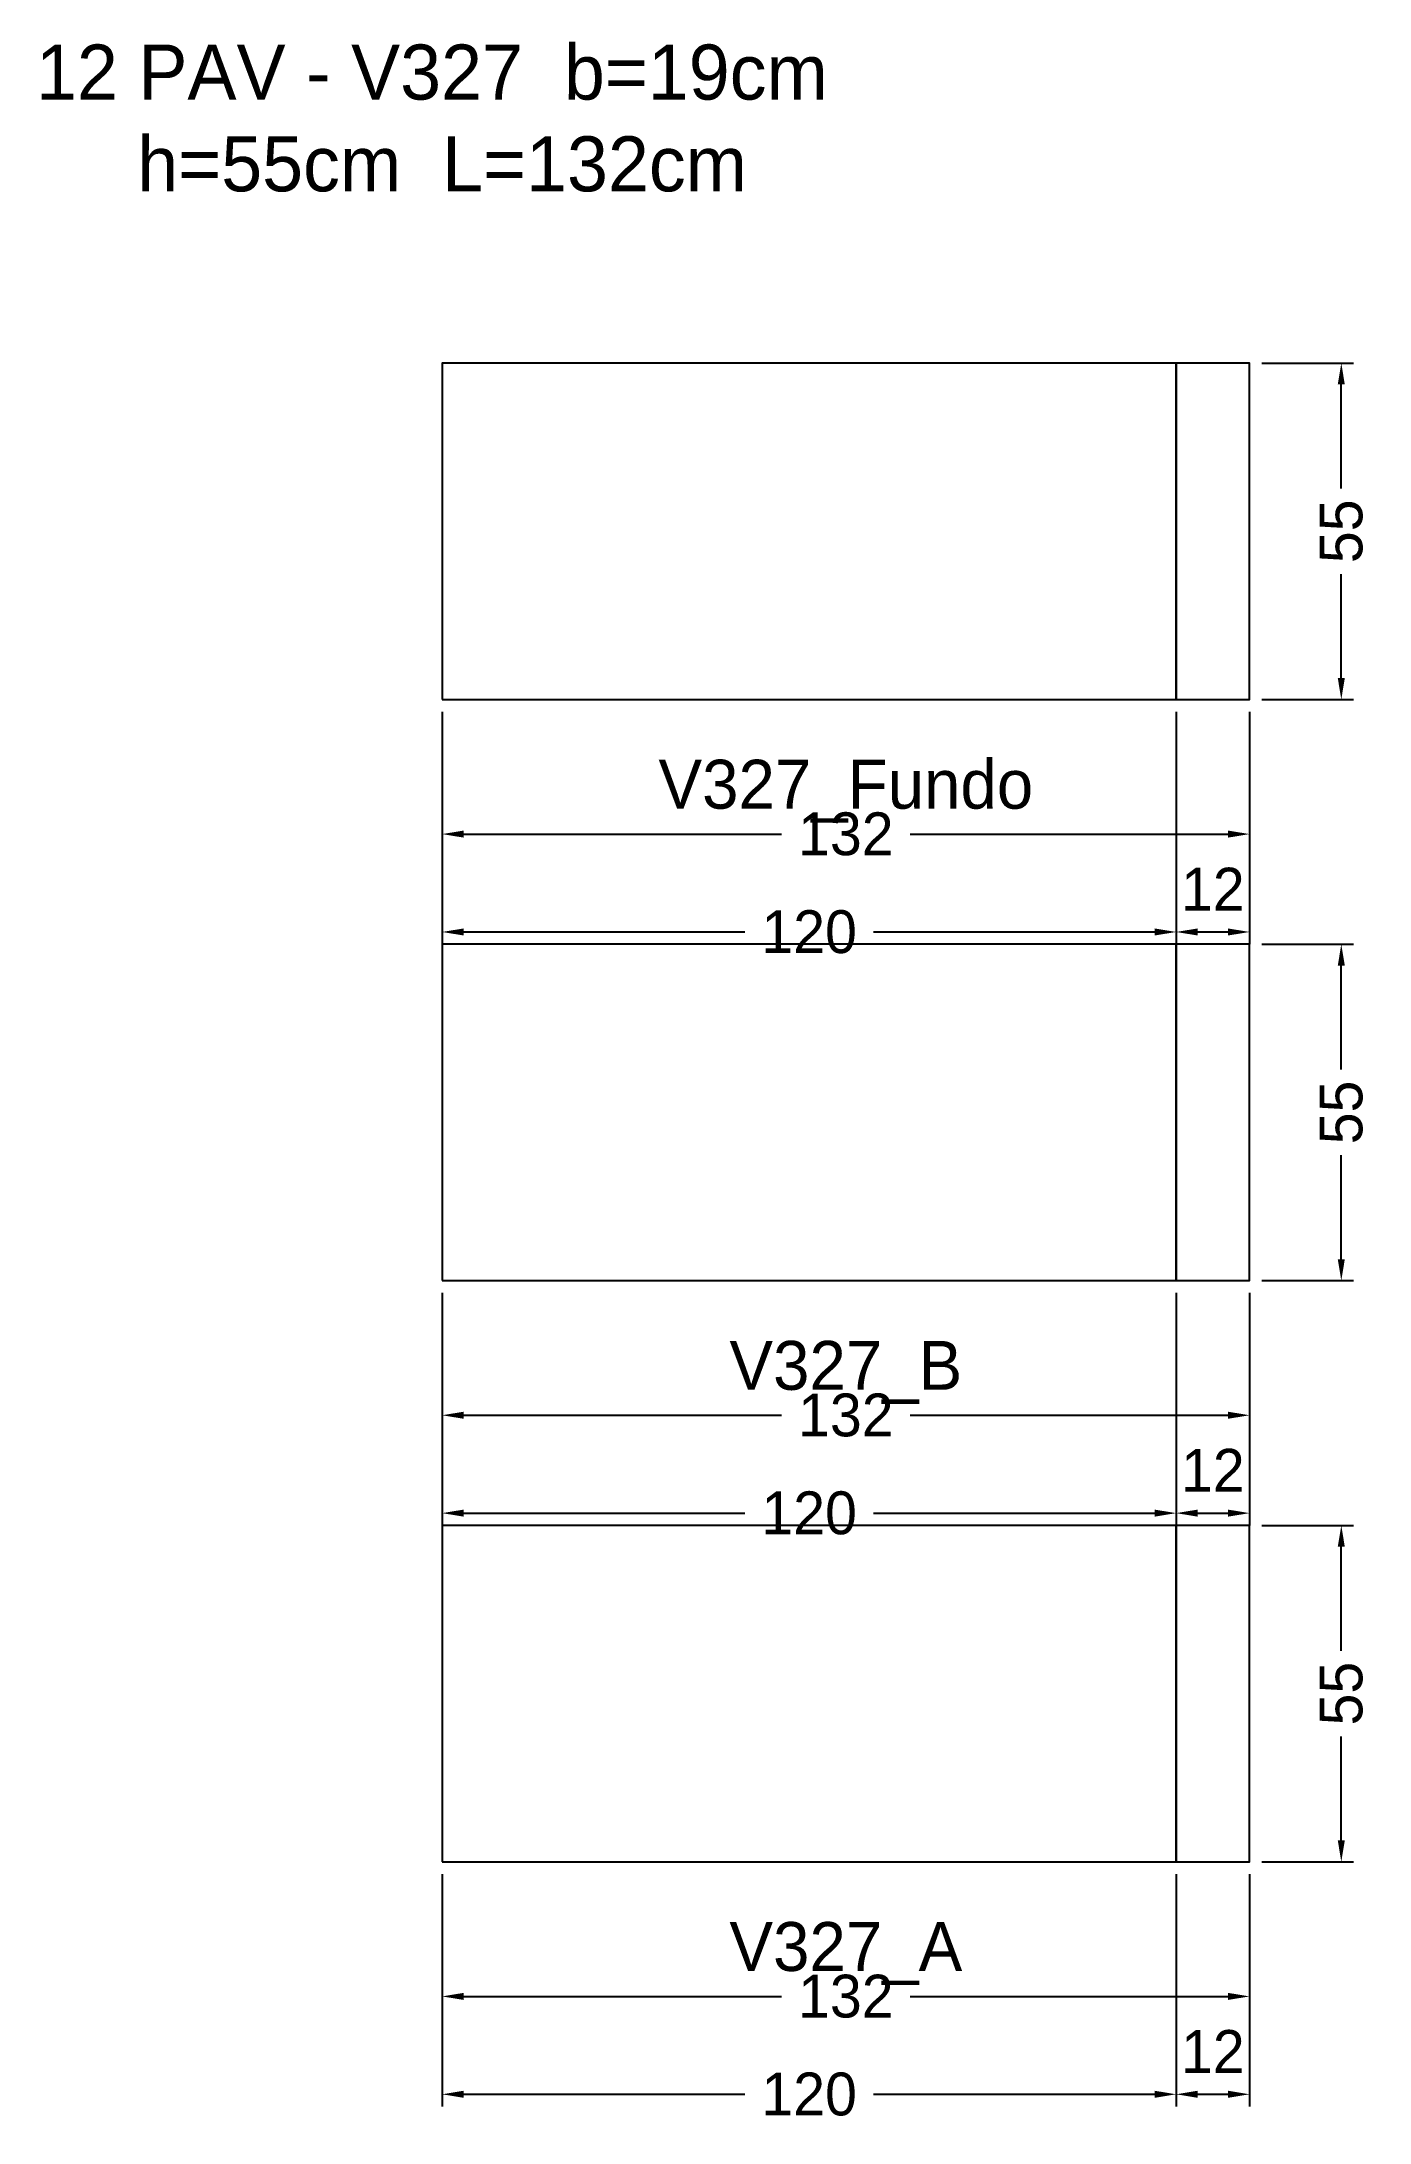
# Model space of a CAD drawing. Header units: metres. Extents: x -65 to 152, y -43 to 298.
import ezdxf

# ---------------------------------------------------------------- set-up
doc = ezdxf.new("R2010")
doc.units = ezdxf.units.M
for name, color, linetype in [('COTA', 3, 'Continuous'), ('NOMENCLATURA', 2, 'Continuous'), ('Paineis', 7, 'Continuous'), ('Texto Secao', 2, 'Continuous')]:
    doc.layers.add(name, color=color, linetype=linetype)
doc.dimstyles.new('COTA_VIG', dxfattribs={"dimtxt": 7, "dimasz": 3.5, "dimexe": 2, "dimexo": 2, "dimgap": 1.5, "dimtad": 1, "dimdec": 1, "dimcen": 2.5, "dimclrd": 3, "dimclre": 3, "dimclrt": 3, "dimazin": 3, "dimtfac": 1, "dimtmove": 0, "dimatfit": 3})

# ---------------------------------------------------------------- blocks, each defined once
blk = doc.blocks.new('_CLOSEDFILLED')
at = {"color": 0, "linetype": 'BYBLOCK'}
blk.add_solid([(-1, 0.164), (0, 0), (-1, -0.164)], dxfattribs=at)
blk = doc.blocks.new('*D1')
at = {"color": 3}
for p, q in [((0, -2), (0, -24)), ((132, -2), (132, -24)), ((3.5, -22), (55.5, -22)), ((76.5, -22), (128.5, -22))]:
    blk.add_line(p, q, dxfattribs=at)
at = {"layer": 'Defpoints'}
for p in [(0, 0), (132, 0), (0, -22)]:
    blk.add_point(p, dxfattribs=at)
at = {"layer": 'COTA', "color": 3, "xscale": 3.5, "yscale": 3.5, "rotation": 180}
blk.add_blockref('_CLOSEDFILLED', (0, -22), dxfattribs=at)
at = {"layer": 'COTA', "color": 3, "xscale": 3.5, "yscale": 3.5}
blk.add_blockref('_CLOSEDFILLED', (132, -22), dxfattribs=at)
at = {"layer": 'COTA', "color": 3, "insert": (66, -22), "char_height": 7, "attachment_point": 5}
blk.add_mtext('132', dxfattribs=at)
blk = doc.blocks.new('*D2')
at = {"color": 3}
for p, q in [((0, -2), (0, -40)), ((120, -2), (120, -40)), ((3.5, -38), (49.5, -38)), ((70.5, -38), (116.5, -38))]:
    blk.add_line(p, q, dxfattribs=at)
at = {"layer": 'Defpoints'}
for p in [(0, 0), (120, 0), (0, -38)]:
    blk.add_point(p, dxfattribs=at)
at = {"layer": 'COTA', "color": 3, "xscale": 3.5, "yscale": 3.5, "rotation": 180}
blk.add_blockref('_CLOSEDFILLED', (0, -38), dxfattribs=at)
at = {"layer": 'COTA', "color": 3, "xscale": 3.5, "yscale": 3.5}
blk.add_blockref('_CLOSEDFILLED', (120, -38), dxfattribs=at)
at = {"layer": 'COTA', "color": 3, "insert": (60, -38), "char_height": 7, "attachment_point": 5}
blk.add_mtext('120', dxfattribs=at)
blk = doc.blocks.new('*D4')
at = {"color": 3}
for p, q in [((134, 55), (149, 55)), ((147, 34.5), (147, 51.5)), ((147, 3.5), (147, 20.5)), ((134, 0), (149, 0))]:
    blk.add_line(p, q, dxfattribs=at)
at = {"layer": 'Defpoints'}
for p in [(132, 55), (132, 0), (147, 0)]:
    blk.add_point(p, dxfattribs=at)
at = {"layer": 'COTA', "color": 3, "xscale": 3.5, "yscale": 3.5}
for p, rotation in [((147, 55), 90), ((147, 0), 270)]:
    blk.add_blockref('_CLOSEDFILLED', p, dxfattribs=dict(at, rotation=rotation))
at = {"layer": 'COTA', "color": 3, "insert": (147, 27.5), "char_height": 7, "attachment_point": 5, "rotation": 90}
blk.add_mtext('55', dxfattribs=at)
blk = doc.blocks.new('*D5')
at = {"color": 3}
for p, q in [((0, 93), (0, 71)), ((132, 93), (132, 71)), ((3.5, 73), (55.5, 73)), ((76.5, 73), (128.5, 73))]:
    blk.add_line(p, q, dxfattribs=at)
at = {"layer": 'Defpoints'}
for p in [(0, 95), (132, 95), (0, 73)]:
    blk.add_point(p, dxfattribs=at)
at = {"layer": 'COTA', "color": 3, "xscale": 3.5, "yscale": 3.5, "rotation": 180}
blk.add_blockref('_CLOSEDFILLED', (0, 73), dxfattribs=at)
at = {"layer": 'COTA', "color": 3, "xscale": 3.5, "yscale": 3.5}
blk.add_blockref('_CLOSEDFILLED', (132, 73), dxfattribs=at)
at = {"layer": 'COTA', "color": 3, "insert": (66, 73), "char_height": 7, "attachment_point": 5}
blk.add_mtext('132', dxfattribs=at)
blk = doc.blocks.new('*D6')
at = {"color": 3}
for p, q in [((0, 93), (0, 55)), ((120, 93), (120, 55)), ((3.5, 57), (49.5, 57)), ((70.5, 57), (116.5, 57))]:
    blk.add_line(p, q, dxfattribs=at)
at = {"layer": 'Defpoints'}
for p in [(0, 95), (120, 95), (0, 57)]:
    blk.add_point(p, dxfattribs=at)
at = {"layer": 'COTA', "color": 3, "xscale": 3.5, "yscale": 3.5, "rotation": 180}
blk.add_blockref('_CLOSEDFILLED', (0, 57), dxfattribs=at)
at = {"layer": 'COTA', "color": 3, "xscale": 3.5, "yscale": 3.5}
blk.add_blockref('_CLOSEDFILLED', (120, 57), dxfattribs=at)
at = {"layer": 'COTA', "color": 3, "insert": (60, 57), "char_height": 7, "attachment_point": 5}
blk.add_mtext('120', dxfattribs=at)
blk = doc.blocks.new('*D8')
at = {"color": 3}
for p, q in [((134, 150), (149, 150)), ((147, 129.5), (147, 146.5)), ((147, 98.5), (147, 115.5)), ((134, 95), (149, 95))]:
    blk.add_line(p, q, dxfattribs=at)
at = {"layer": 'Defpoints'}
for p in [(132, 150), (132, 95), (147, 95)]:
    blk.add_point(p, dxfattribs=at)
at = {"layer": 'COTA', "color": 3, "xscale": 3.5, "yscale": 3.5}
for p, rotation in [((147, 150), 90), ((147, 95), 270)]:
    blk.add_blockref('_CLOSEDFILLED', p, dxfattribs=dict(at, rotation=rotation))
at = {"layer": 'COTA', "color": 3, "insert": (147, 122.5), "char_height": 7, "attachment_point": 5, "rotation": 90}
blk.add_mtext('55', dxfattribs=at)
blk = doc.blocks.new('*D9')
at = {"color": 3}
for p, q in [((0, 188), (0, 166)), ((132, 188), (132, 166)), ((3.5, 168), (55.5, 168)), ((76.5, 168), (128.5, 168))]:
    blk.add_line(p, q, dxfattribs=at)
at = {"layer": 'Defpoints'}
for p in [(0, 190), (132, 190), (0, 168)]:
    blk.add_point(p, dxfattribs=at)
at = {"layer": 'COTA', "color": 3, "xscale": 3.5, "yscale": 3.5, "rotation": 180}
blk.add_blockref('_CLOSEDFILLED', (0, 168), dxfattribs=at)
at = {"layer": 'COTA', "color": 3, "xscale": 3.5, "yscale": 3.5}
blk.add_blockref('_CLOSEDFILLED', (132, 168), dxfattribs=at)
at = {"layer": 'COTA', "color": 3, "insert": (66, 168), "char_height": 7, "attachment_point": 5}
blk.add_mtext('132', dxfattribs=at)
blk = doc.blocks.new('*D10')
at = {"color": 3}
for p, q in [((0, 188), (0, 150)), ((120, 188), (120, 150)), ((3.5, 152), (49.5, 152)), ((70.5, 152), (116.5, 152))]:
    blk.add_line(p, q, dxfattribs=at)
at = {"layer": 'Defpoints'}
for p in [(0, 190), (120, 190), (0, 152)]:
    blk.add_point(p, dxfattribs=at)
at = {"layer": 'COTA', "color": 3, "xscale": 3.5, "yscale": 3.5, "rotation": 180}
blk.add_blockref('_CLOSEDFILLED', (0, 152), dxfattribs=at)
at = {"layer": 'COTA', "color": 3, "xscale": 3.5, "yscale": 3.5}
blk.add_blockref('_CLOSEDFILLED', (120, 152), dxfattribs=at)
at = {"layer": 'COTA', "color": 3, "insert": (60, 152), "char_height": 7, "attachment_point": 5}
blk.add_mtext('120', dxfattribs=at)
blk = doc.blocks.new('*D12')
at = {"color": 3}
for p, q in [((134, 245), (149, 245)), ((147, 224.5), (147, 241.5)), ((147, 193.5), (147, 210.5)), ((134, 190), (149, 190))]:
    blk.add_line(p, q, dxfattribs=at)
at = {"layer": 'Defpoints'}
for p in [(132, 245), (132, 190), (147, 190)]:
    blk.add_point(p, dxfattribs=at)
at = {"layer": 'COTA', "color": 3, "xscale": 3.5, "yscale": 3.5}
for p, rotation in [((147, 245), 90), ((147, 190), 270)]:
    blk.add_blockref('_CLOSEDFILLED', p, dxfattribs=dict(at, rotation=rotation))
at = {"layer": 'COTA', "color": 3, "insert": (147, 217.5), "char_height": 7, "attachment_point": 5, "rotation": 90}
blk.add_mtext('55', dxfattribs=at)

msp = doc.modelspace()

# ---------------------------------------------------------------- linework, layer by layer
at = {"layer": 'Paineis'}
for points in [[(0, 190), (120, 190), (120, 245), (0, 245)], [(120, 190), (132, 190), (132, 245), (120, 245)], [(0, 95), (120, 95), (120, 150), (0, 150)], [(120, 95), (132, 95), (132, 150), (120, 150)], [(0, 0), (120, 0), (120, 55), (0, 55)], [(120, 0), (132, 0), (132, 55), (120, 55)]]:
    msp.add_lwpolyline(points, close=True, dxfattribs=at)

# ---------------------------------------------------------------- texts
at = {"layer": 'NOMENCLATURA', "insert": (0, 285), "char_height": 9, "width": 152, "attachment_point": 5}
msp.add_mtext('12 PAV - V327  b=19cm  h=55cm  L=132cm', dxfattribs=at)
at = {"layer": 'Texto Secao', "char_height": 8, "width": 152, "attachment_point": 5}
for s, insert in [('V327_Fundo', (66, 175)), ('V327_B', (66, 80)), ('V327_A', (66, -15))]:
    msp.add_mtext(s, dxfattribs=dict(at, insert=insert))

# ---------------------------------------------------------------- dimensions: what is measured, and where the dimension line sits
at = {"layer": 'COTA'}
for base, p1, p2, picture, middle in [((147, 190), (132, 190), (132, 245), '*D12', (147, 217.5)), ((147, 95), (132, 95), (132, 150), '*D8', (147, 122.5)), ((147, 0), (132, 0), (132, 55), '*D4', (147, 27.5))]:
    dim = msp.add_linear_dim(base=base, p1=p1, p2=p2, angle=90, dimstyle='COTA_VIG', dxfattribs=at)
    dim.commit()
    dim.dimension.update_dxf_attribs({"geometry": picture, "text_midpoint": middle})
for base, p1, p2, picture, middle in [((0, 168), (0, 190), (132, 190), '*D9', (66, 168)), ((0, 152), (0, 190), (120, 190), '*D10', (60, 152)), ((0, 73), (0, 95), (132, 95), '*D5', (66, 73)), ((0, 57), (0, 95), (120, 95), '*D6', (60, 57)), ((0, -22), (0, 0), (132, 0), '*D1', (66, -22)), ((0, -38), (0, 0), (120, 0), '*D2', (60, -38))]:
    dim = msp.add_linear_dim(base=base, p1=p1, p2=p2, dimstyle='COTA_VIG', dxfattribs=at)
    dim.commit()
    dim.dimension.update_dxf_attribs({"geometry": picture, "text_midpoint": middle})
for base, p1, p2 in [((120, 152), (120, 190), (132, 190)), ((120, 57), (120, 95), (132, 95)), ((120, -38), (120, 0), (132, 0))]:
    msp.add_linear_dim(base=base, p1=p1, p2=p2, dimstyle='COTA_VIG', dxfattribs=at).render()

doc.saveas('drawing.dxf')
